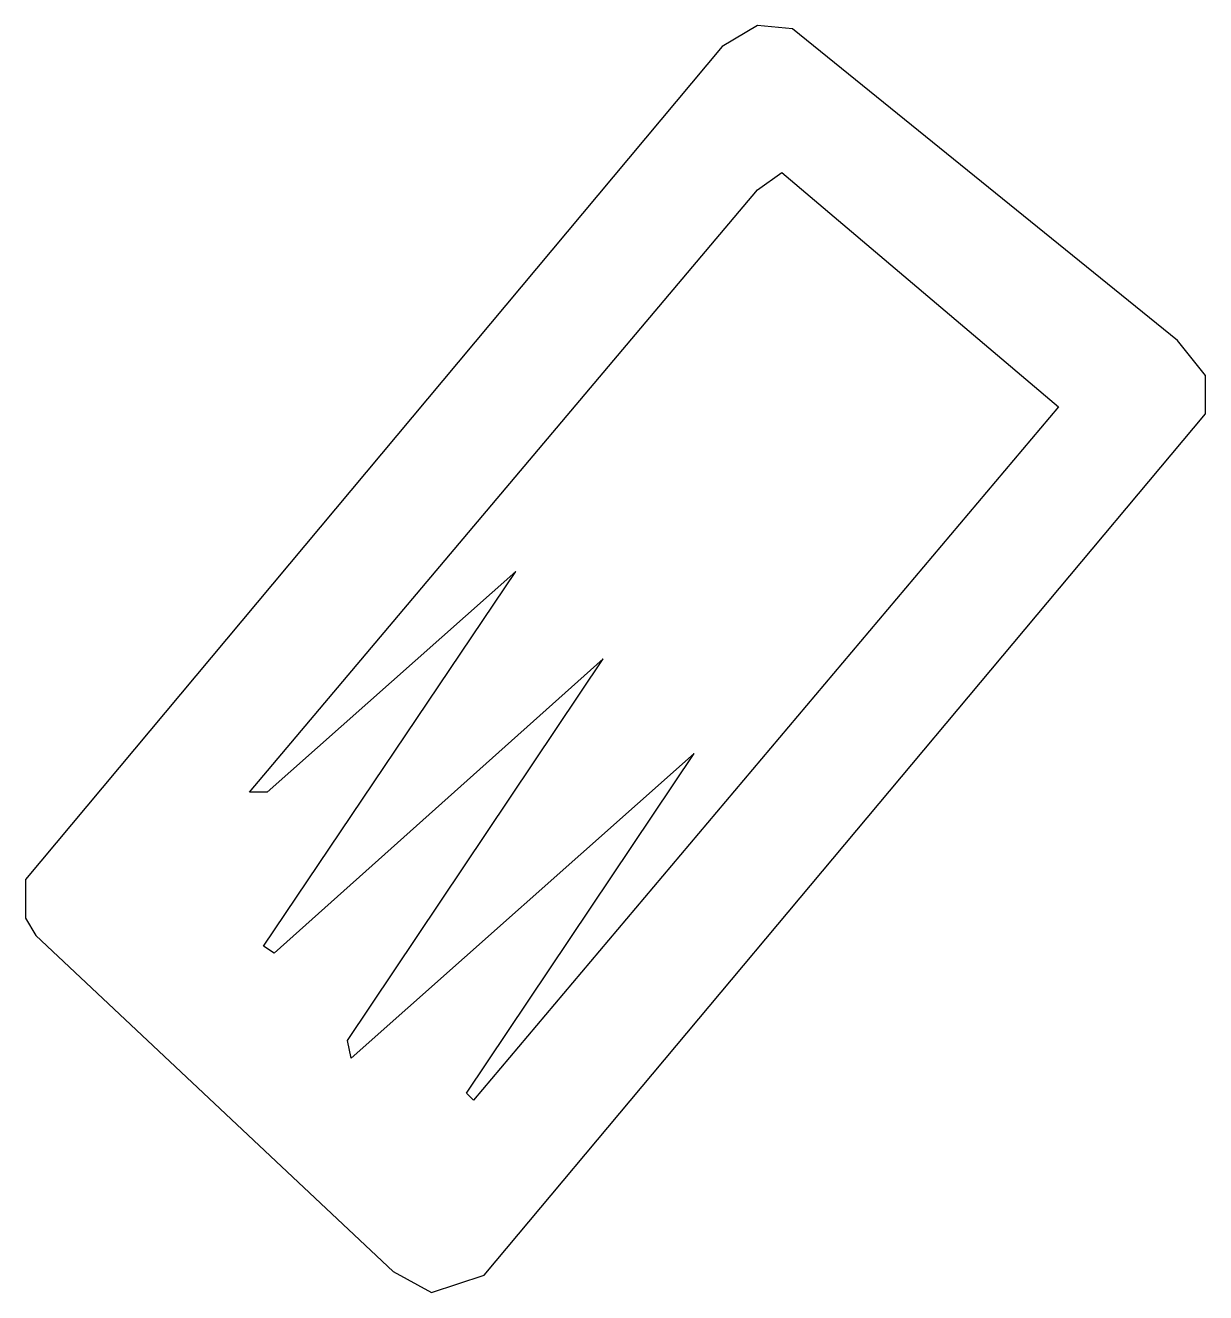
# Model space of a CAD drawing. Header units: millimetres. Extents: x 20.36 to 25.59, y 16.16 to 21.77.
import ezdxf

# ---------------------------------------------------------------- set-up
doc = ezdxf.new("R2010")
doc.units = ezdxf.units.MM

msp = doc.modelspace()

# ---------------------------------------------------------------- linework, layer by layer
for points in [[(23.759, 21.7583), (23.604, 21.7738), (23.449, 21.6808), (20.3644, 17.9917), (20.3644, 17.8212), (20.4109, 17.7437), (21.9919, 16.2557), (22.1624, 16.1627), (22.3949, 16.2402), (25.588, 20.0533), (25.588, 20.2238), (25.464, 20.3788), (23.759, 21.7583)], [(23.7125, 21.1228), (24.937, 20.0843), (22.3484, 17.0152), (22.3174, 17.0462), (23.3249, 18.5497), (21.8059, 17.2012), (21.7904, 17.2787), (22.9219, 18.9683), (21.4649, 17.6662), (21.4184, 17.6972), (22.5344, 19.3558), (21.4339, 18.3792), (21.3564, 18.3792), (23.604, 21.0453), (23.7125, 21.1228)]]:
    msp.add_lwpolyline(points)

doc.saveas('drawing.dxf')
